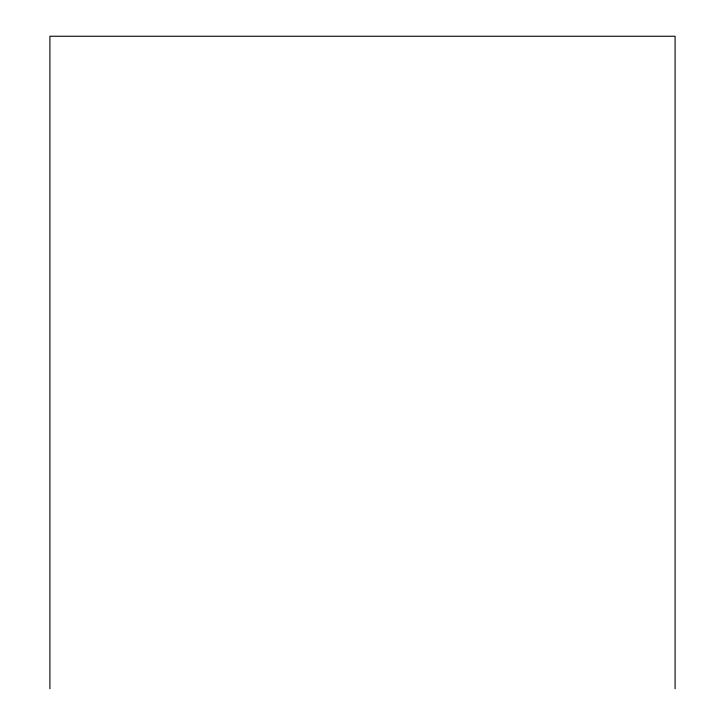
<?xml version="1.0" encoding="UTF-8"?>
<svg xmlns="http://www.w3.org/2000/svg" width="725" height="725" viewBox="0 0 725 725"><rect width="100%" height="100%" fill="white"/><g stroke="black" fill="none" stroke-linecap="round" stroke-linejoin="round"><path stroke-width="1.09" d="M675.093 688.75L675.093 36.25L49.907 36.25L49.907 688.75"/></g></svg>
